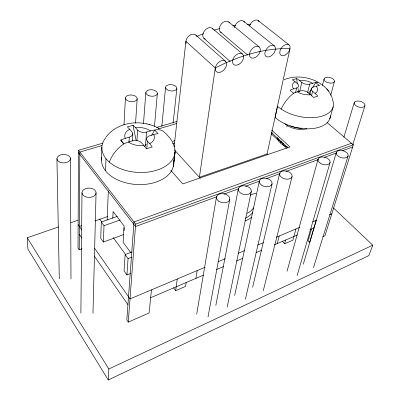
<?xml version="1.0" encoding="UTF-8"?>
<svg xmlns="http://www.w3.org/2000/svg" width="400" height="400" viewBox="0 0 400 400"><rect width="100%" height="100%" fill="white"/><g stroke="black" fill="none" stroke-linecap="round" stroke-linejoin="round"><path stroke-width="0.6" d="M103.045 143.105L78.475 150.295L78.015 248.02L79.23 249.81L82.005 248.785M79.23 249.81L79.84 152.055L101.97 145.545M80.89 313.085L81.98 192.835M92.97 313.34L96.07 192.9A7.045 4.68 0.2 0 0 85.705 188.6A7.045 4.68 0.2 0 0 85.305 196.705A7.045 4.68 0.2 0 0 96.07 192.9M101.475 160.175L101.87 147.12M117.42 216.335L101.3 222.025L100.76 238.35L103.405 242.045L123.785 234.525M105.56 170.825L105.995 158.69M103.405 242.045L104 225.72L101.3 222.025M107.14 220.05L108.315 190.845M112.785 218.37L113.105 211.505L124.095 226.01L123.1 242.255L130.665 252.475M333.485 207.94L372.77 245.2L368.855 255.61L108.27 380L108.84 368.985L27.23 237.765L58.47 226.98M123.985 124.75L125.435 98.02M128.99 141.98L129.29 137.13A6.64 4.025 3.6 0 0 131.9 131.76L129.44 128.95A23.895 9.6 72.8 0 0 127.995 127.52L127.33 126.97L133.005 125.305A23.39 9.565 72.8 0 1 135.15 127.285L137.645 130.095A6.53 3.925 4.7 0 0 146.575 132.05L151.01 130.755A23.835 15.61 -40.7 0 1 153.52 130.215L154.74 130.06A22.715 13.08 -50.6 0 1 164.825 132.835M124.015 230.785L124.205 227.665M132.005 251.955L125.13 254.605L124.07 270.93L126.945 274.94L130.415 273.545M132.26 140.96L132.725 133.81M135.56 123.13L137.185 98.835A5.89 3.35 4.3 0 0 128.695 95.19A5.89 3.35 4.3 0 0 128.07 100.965A5.89 3.35 4.3 0 0 137.185 98.835M126.945 274.94L128.065 258.62L125.13 254.605M136.89 140.935L137.645 130.095M151.46 289.86L149.08 312.98L128.265 322.125L135.635 224.12L78.475 150.295M143.485 123.56L145.835 92.44M144.545 146.795A24.445 16.275 -76.8 0 0 145.52 145.28L146.575 132.05M146.765 148.975L147.405 141.115A6.625 4.06 5.2 0 1 149.84 135.695L154.29 134.38A23.56 15.31 -40.8 0 1 158.03 133.67L154.74 130.06L151.56 135.31M154.46 126.39L157.345 93.485M161.83 126.345L165.575 87.27M173.115 123.18L176.855 88.53A5.675 3.16 6.4 0 0 168.855 84.74A5.675 3.16 6.4 0 0 167.965 90.145A5.675 3.16 6.4 0 0 176.855 88.53M174.11 146.81L185.905 41.315L215.27 67.95L199.4 177.295L267.06 153.985L289.965 48.77A158.94 91.05 -43.3 0 0 215.27 67.95M173.68 163.81L175.03 151.91L173.3 166.455L174.855 153.555M186.145 282.55L185.58 286.39L175.69 290.645L177.27 278.98M195.92 278.37L197.165 270.59M196.69 314.25L216.48 197.005M208.025 316.875L229.785 199.32M215.82 305.47L238.275 189.02M227.165 307.15L251.285 191.6A6.635 4.345 11.5 0 0 242.43 185.82A6.635 4.345 11.5 0 0 240.695 193.145A6.635 4.345 11.5 0 0 251.285 191.6M234.66 295.495L259.335 181.035M272.05 132.42L271.655 134.225L278.985 141.025M280.345 142.935L280.62 141.755L281.48 141.055M245.39 299.27L272.075 183.855M286.865 126.95L287.29 125.13M295.545 92.615L296.63 87.955A5.735 3.055 12.2 0 0 297.455 83.715L294.71 81.445A20.835 12.6 73.8 0 0 293.07 80.31L292.255 79.86L296.59 78.62A20.41 12.455 73.8 0 1 299.03 80.18L301.8 82.45A5.675 2.98 12.6 0 0 309.68 84.12L313.035 83.14A20.96 11.785 -49.5 0 1 314.905 82.765L315.795 82.68A19.975 9.035 -56.6 0 1 321.27 84.72M252.64 287.26L279.585 173.625M299.635 91.565L301.8 82.45M307.545 92.79L309.68 84.12M309.795 94.865L311.3 88.845M311.43 95.99L312.6 91.34A5.765 3.06 13.3 0 1 313.29 87.065L316.65 86.07A20.705 11.54 -49.5 0 1 319.41 85.6L315.795 82.68L312.425 87.71M263.265 290.73L292.055 176.665A6.42 4.025 13.7 0 0 283.72 170.865A6.42 4.025 13.7 0 0 281.76 177.565A6.42 4.025 13.7 0 0 292.055 176.665M277.27 243.58L279.205 236.005M322.355 85.53L324.085 78.88M282.225 241.16L284.65 243.73L285.635 240.005M330.68 95.285L334.435 81.465A5.335 2.755 13.5 0 0 327.27 77.24A5.335 2.755 13.5 0 0 326.06 81.86A5.335 2.755 13.5 0 0 334.435 81.465M295.935 228.95L292.86 240.195L284.65 243.73M287.025 271.31L318.045 159.305M329.775 118.87L333.165 106.875M297.12 275.54L330.1 162.48M311.525 228.885L308.04 240.78L309.66 242.44L316.16 220.425M303.31 264.195L336.34 152.39M343.885 137.235L354.235 102.6M313.495 267.625L348.09 155.995A6.145 3.6 16 0 0 340.25 150.365A6.145 3.6 16 0 0 338.285 156.285A6.145 3.6 16 0 0 348.09 155.995M352.86 144.505L364.93 105.735A5.575 2.955 15.3 0 0 357.705 100.975A5.575 2.955 15.3 0 0 356.09 105.84A5.575 2.955 15.3 0 0 364.93 105.735M327.14 122.625L353.335 144.825L324.99 235.705L322.72 236.7M145.52 145.285L146.155 144.235M308.715 93.24L311.75 88.715M253.795 207.875L250.54 211.265L247.24 213.34M106.015 137.135C117.28 121.925 139.86 119.3 156.26 127.045M281.21 109.115A20.34 9.44 -56.1 0 1 293.685 93.26L294.715 92.775A21.355 12.175 -48.7 0 1 296.755 91.99L300.22 90.95A5.825 3.135 12.8 0 1 308.24 92.655L311.105 95.04A20.885 12.92 72.7 0 1 313.475 97.465L317.845 96.125L317.075 95.26A21.155 13.2 72.7 0 0 315.47 93.71L312.6 91.34M109.38 162.165A23.315 13.69 -49.2 0 1 123.915 143.83L125.235 143.23A24.505 16.14 -38.9 0 1 127.9 142.235L132.505 140.855A6.735 4.165 4.1 0 1 141.61 142.86L144.195 145.825A24.025 9.905 72.1 0 1 146.395 148.79L152.21 147.005L151.485 145.96A24.32 10.2 72.1 0 0 150.005 144.06L149.71 143.715A14.845 9.05 4.4 0 0 153.715 134.545M108.84 368.985L372.77 245.2M150.65 297.73L203.365 275.185M216.545 269.55L223.42 266.61M236.595 260.975L242.9 258.28M256.075 252.645L261.805 250.195M274.405 244.805L297.32 235.01M309.94 229.615L313.955 227.895M205.195 267.205L130.01 298.9L94.685 248.355M217.975 261.815L225.275 258.74M238.1 253.335L244.78 250.515M257.645 245.09L263.395 242.67M276.335 237.215L299.615 227.4M312.79 221.845L316.865 220.125M329.515 214.795L331.815 213.825M284.125 79.69C295.025 75.135 307.84 76.66 318.1 82.19M128.065 258.62L131.515 257.28M216.83 196.74L135.455 226.53L78.465 152.675M223.855 194.17L238.495 188.81M245.52 186.24L259.57 181.095M266.595 178.525L280.06 173.595M285.915 171.45L318.11 159.665M324.55 157.305L336.845 152.805M342.115 150.875L352.655 147.02M135.635 224.12L353.335 144.825M351.46 143.235L133.975 221.975L126.82 319.995L128.265 322.125M104 225.72L120.165 219.955M79.375 226.445L81.73 225.62M95.125 220.925L107.66 216.53M70.845 222.705L77.92 220.26M172.895 143.495L174.68 142.94M171.955 141.555L174.935 140.635M129.29 137.13L124.695 138.485A23.97 15.925 -38.9 0 0 120.72 140.065L123.675 144.03M296.63 87.955L293.17 88.975A20.905 12.025 -48.8 0 0 290.11 90.235L293.685 93.26M158.8 128.83L176.745 123.55M156.375 127.505L176.75 121.545M149.09 124.43L149.5 124.535M146.775 123.86L147.07 123.935M158.29 128.105L159.035 128.485L156.92 127.385M321.96 84.655C326.76 88.105 330.585 92.98 332.44 98.62M258.14 20.555L288.935 44.775M243.77 21.315L274.435 45.965A6.71 4.2 -51.4 0 1 270.745 56.11A6.71 4.2 -51.4 0 1 265.28 51.3A6.71 4.2 -51.4 0 1 274.435 45.965M228.69 21.91L259.205 47.005A6.805 4.355 -51 0 1 255.58 57.315A6.805 4.355 -51 0 1 249.83 52.435A6.805 4.355 -51 0 1 259.205 47.005M220.52 32.065L247.77 55.15M212.325 28.32L242.445 53.98M203.86 38.355L230.29 61.56M195.85 35.08L225.555 61.33A6.92 4.58 -49 0 1 221.48 71.76A6.92 4.58 -49 0 1 215.715 66.305A6.92 4.58 -49 0 1 225.555 61.33M271.63 130.03L289.95 146.92L182.78 183.925L170.84 170.385M271.605 132.68L288.035 147.89M282.19 144L286.77 148.245M165.34 133.035L169.82 137.94L171.68 140.76M266.855 153.785L267.75 154.65M174.42 149.935L200.28 178.26M147.405 141.115L149.665 143.67M120.72 140.065L123.915 143.83M326.75 88.92L327.41 89.72M327.83 90.23L328.53 91.08M173.55 287.835L175.69 290.645M99.62 219.055L102 222.31M113.22 237.635L125.72 254.71M78.125 224.66L81.865 230.01M79.325 234.385L81.81 237.975M94.23 255.935L127.94 304.675M108.27 380L27.895 249.07L27.23 237.765M133.005 125.305L136.105 140.335M296.59 78.62L297.305 83.54M298.02 88.455L298.465 91.53M56.93 158.715L59.3 278.89M70.46 158.59L70.985 278.95M173.675 162.205A36.165 22.99 4 0 1 136.215 184.485A36.165 22.99 4 0 1 101.705 157.435M172.17 142.2A36.66 22.84 4.2 0 1 137.155 172.38A36.66 22.84 4.2 0 1 105.81 137.75M143.86 145.43A14.845 9.05 4.4 0 1 128.5 142.045M125.295 138.3A14.845 9.05 4.4 0 1 129.74 129.29M135.475 127.64A14.845 9.05 4.4 0 1 150.435 130.915M330.455 115.86A31.45 17.5 12.9 0 1 309.03 128.825A31.45 17.5 12.9 0 1 275.13 117.49L277.565 106.32A31.825 17.325 12.8 0 0 316.495 117.325A31.825 17.325 12.8 0 0 332.245 99.155M306.85 128.68A16.105 9.135 13 0 1 284.775 123.68M301.955 128.205A16.13 9.125 13 0 1 290.49 125.86M283.94 144.165A15.79 9.265 13.2 0 1 277.995 138.295M287.765 147.21A15.77 9.275 13.2 0 1 277.1 137.34M316.215 86.195A12.865 6.84 12.7 0 1 315.1 93.395M310.73 94.72A12.865 6.84 12.7 0 1 297.205 91.85M293.625 88.84A12.865 6.84 12.7 0 1 295.05 81.715M299.39 80.465A12.865 6.84 12.7 0 1 312.605 83.26M186.14 43.585A6.62 4.67 -49.7 0 1 189.565 35.44A6.62 4.67 -49.7 0 1 196.63 36.185M196.77 36.375A152.905 93.9 -43.3 0 1 203.575 33.685M214.085 30.16A152.905 93.9 -43.3 0 1 219.99 28.515M232.84 25.815A152.905 93.9 -43.3 0 1 235.715 25.385M246.98 24.35A152.905 93.9 -43.3 0 1 250.815 24.25M234.59 27.48A6.43 4.3 -52.4 0 1 239.15 21.235A6.43 4.3 -52.4 0 1 244.52 22.315M205.285 39.145A6.57 4.56 -50.9 0 1 204.61 30.595A6.57 4.56 -50.9 0 1 213.155 29.33M221.345 32.545A6.52 4.45 -51.9 0 1 221.305 23.95A6.52 4.45 -51.9 0 1 229.48 22.925M249.57 26.005A6.34 4.155 -52.8 0 1 254.265 20.48A6.34 4.155 -52.8 0 1 259.08 21.725M251.675 217.14A11.885 6.305 -43.2 0 1 245.025 220.855M250.095 195.18A12.005 6.435 -43.6 0 1 256.105 193.705M252.745 212.46A11.855 6.32 -43.2 0 1 245.425 218.245M285.41 54.945A6.615 4.055 -51.8 0 0 289.16 44.955A6.615 4.055 -51.8 0 0 280.215 50.2A6.615 4.055 -51.8 0 0 285.41 54.945M238.525 64.565A6.86 4.47 -50 0 0 242.685 54.195A6.86 4.47 -50 0 0 233.045 59.075A6.86 4.47 -50 0 0 238.525 64.565M218.81 201.255A6.755 4.515 10.1 0 0 229.72 199.635A6.755 4.515 10.1 0 0 220.85 193.695A6.755 4.515 10.1 0 0 218.81 201.255M261.43 185.095A6.525 4.18 12.7 0 0 271.995 184.145A6.525 4.18 12.7 0 0 263.665 178.185A6.525 4.18 12.7 0 0 261.43 185.095M319.99 163.055A6.235 3.735 15.4 0 0 330.025 162.735A6.235 3.735 15.4 0 0 322.19 156.96A6.235 3.735 15.4 0 0 319.99 163.055M148.17 95.39A5.78 3.255 5.4 0 0 157.315 93.715A5.78 3.255 5.4 0 0 149.28 89.845A5.78 3.255 5.4 0 0 148.17 95.39M59.97 162.235A6.765 4.23 -0.6 0 0 70.45 158.89A6.765 4.23 -0.6 0 0 60.665 154.92A6.765 4.23 -0.6 0 0 59.97 162.235"/></g></svg>
